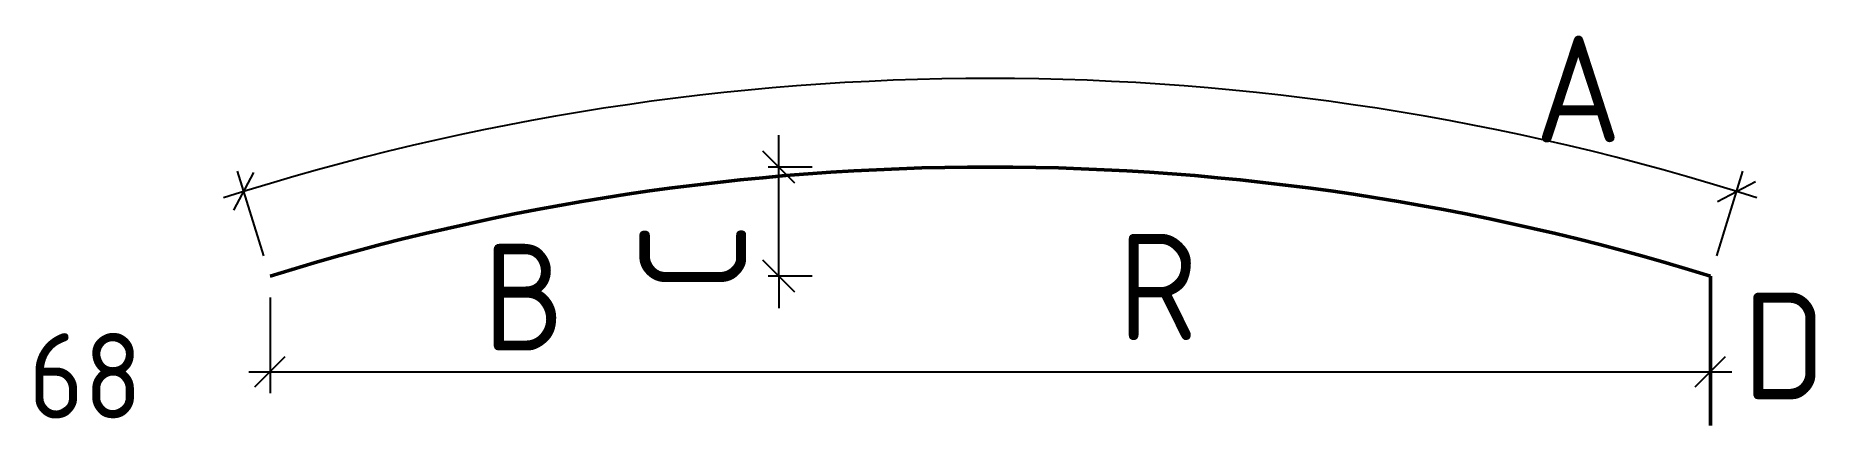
# Model space of a CAD drawing. Extents: x 234219 to 234636, y -51392 to -51301.
import ezdxf
from ezdxf.enums import TextEntityAlignment as Align

# ---------------------------------------------------------------- set-up
doc = ezdxf.new("R2010")
doc.units = 0
doc.layers.add('posedit.mtr.bar', color=7, linetype='Continuous', lineweight=50)
doc.layers.add('posedit.mtr.hidden', color=144, linetype='Continuous', plot=False)
doc.layers.add('posedit.mtr.lenght', color=183, linetype='Continuous')
doc.layers.add('posedit.mtr.text', color=3, linetype='Continuous')
doc.styles.add('posedit.ISOCPEUR', font='isocpeur.ttf', dxfattribs={"width": 0.9})

msp = doc.modelspace()

# ---------------------------------------------------------------- linework, layer by layer
at = {"layer": 'posedit.mtr.bar'}
msp.add_line((234611.58, -51391.92), (234611.58, -51356.92), dxfattribs=at)
msp.add_arc((234442.84, -51901.42), 570.05, 72.7818, 107.2182, dxfattribs=at)
at = {"layer": 'posedit.mtr.lenght'}
for p, q in [((234393.27, -51331.38), (234393.27, -51323.88)), ((234397.02, -51335.13), (234389.52, -51327.63)), ((234265.61, -51341.51), (234270.29, -51332.67)), ((234272.61, -51352.15), (234266.47, -51332.32)), ((234401.15, -51331.38), (234390.77, -51331.38)), ((234393.27, -51356.92), (234393.27, -51331.38)), ((234613.06, -51352.15), (234619.2, -51332.32)), ((234613.29, -51339.41), (234622.15, -51334.77)), ((234397.02, -51360.67), (234389.52, -51353.17)), ((234401.15, -51356.92), (234390.77, -51356.92)), ((234393.27, -51356.92), (234393.27, -51364.42)), ((234274.09, -51361.92), (234274.09, -51384.34)), ((234611.58, -51361.92), (234611.58, -51384.34)), ((234269.09, -51379.34), (234616.58, -51379.34)), ((234270.56, -51382.88), (234277.63, -51375.81)), ((234608.04, -51382.88), (234615.11, -51375.81))]:
    msp.add_line(p, q, dxfattribs=at)
msp.add_lwpolyline([(234467.94, -51331.93, 0, 4, 0), (234467.41, -51343.92, 0, 0, 0), (234465.92, -51377.82, 0, 0, 0)], format="xyseb", dxfattribs=at)
msp.add_arc((234442.84, -51901.42), 590.81, 72.29688, 107.70312, dxfattribs=at)

# ---------------------------------------------------------------- texts
at = {"layer": 'posedit.mtr.hidden', "style": 'posedit.ISOCPEUR', "width": 0.9}
msp.add_text('68', height=20, dxfattribs=at).set_placement((234217.48, -51390.3))
at = {"layer": 'posedit.mtr.text', "style": 'posedit.ISOCPEUR', "width": 0.9}
for tag, p in [('A', (234580.62, -51313.06)), ('B', (234333.64, -51361.84))]:
    msp.add_attdef(tag, text='', height=25, dxfattribs=at).set_placement(p, align=Align.MIDDLE_CENTER)
msp.add_attdef('C', text='', height=25, rotation=90, dxfattribs=at).set_placement((234373.2, -51352.66), align=Align.MIDDLE_CENTER)
msp.add_attdef('R', (234472.87, -51371.93), '', height=25, dxfattribs=at)
msp.add_attdef('D', text='', height=25, dxfattribs=at).set_placement((234619.21, -51373.29), align=Align.MIDDLE_LEFT)

doc.saveas('drawing.dxf')
